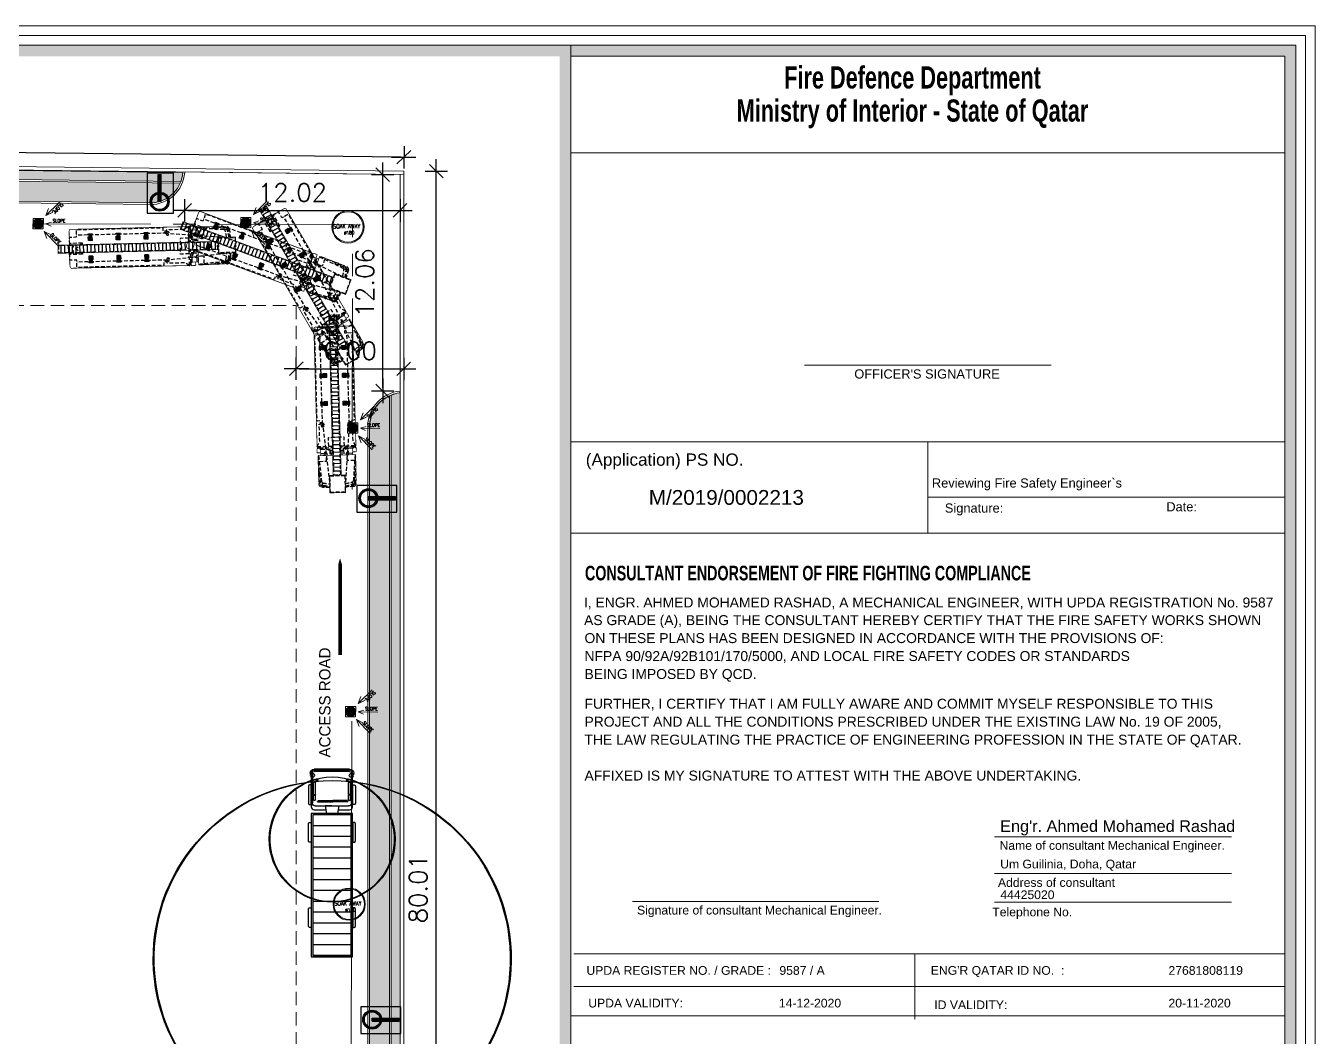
# Model space of a CAD drawing. Header units: inches. Extents: x -68096 to 69834, y -16833 to 17650.
# Drawn here: x 892.5 to 964.4, y 369.7 to 426.1 of the extents above; entities that cross this region are included whole.
import ezdxf
from ezdxf.enums import TextEntityAlignment as Align

# ---------------------------------------------------------------- set-up
doc = ezdxf.new("R2010")
doc.units = ezdxf.units.IN
doc.header["$MEASUREMENT"] = 0
for name, pattern in [('CENTER2', [1.125, 0.75, -0.125, 0.125, -0.125]), ('HIDDEN', [0.375, 0.25, -0.125]), ('X_FEHS_CD$0$HIDDEN', [0.375, 0.25, -0.125])]:
    doc.linetypes.add(name, pattern=pattern)
for name, color, linetype in [('02910CR', 4, 'Continuous'), ('A-TEXT', 3, 'Continuous'), ('DIEN HOA', 111, 'Continuous'), ('Hatch', 8, 'Continuous'), ('LIGHT', 4, 'Continuous'), ('QCD TITLE A', 7, 'Continuous'), ('road lines', 7, 'Continuous'), ('SEC1', 3, 'Continuous'), ('SHEET', 2, 'Continuous'), ('TILES', 1, 'Continuous'), ('W', 7, 'Continuous'), ('WALL2', 2, 'Continuous'), ('WIN', 1, 'Continuous')]:
    doc.layers.add(name, color=color, linetype=linetype)
doc.layers.add('PEN45', color=7, linetype='Continuous', lineweight=50)
doc.styles.add('Browallia', font='')
doc.styles.add('ROMANS', font='romans.shx')
doc.styles.add('SANSSERIFBOLD', font='sasb____.pfb', dxfattribs={"width": 0.7})
doc.styles.add('STYLE6', font='romanc.shx', dxfattribs={"width": 0.6})
doc.styles.add('Title Sheet_A1$0$DCAQ New Title Block for CD-A1_Dar Al Salam$0$ARIAL_2.5', font='arial.ttf', dxfattribs={"height": 2.5})
doc.styles.add('TITLE2', font='arial.ttf')
doc.styles.get('Browallia').set_extended_font_data('BrowalliaUPC')
doc.dimstyles.new('100', dxfattribs={"dimtxt": 0.2, "dimasz": 0.035, "dimexe": 0, "dimexo": 0, "dimgap": 0.1, "dimtad": 1, "dimzin": 0, "dimdsep": 46, "dimtxsty": 'ROMANS', "dimblk": 'J2', "dimblk1": 'J2', "dimblk2": 'J2', "dimsah": 1, "dimcen": 0, "dimse1": 1, "dimse2": 1, "dimclrd": 1, "dimclre": 1, "dimclrt": 6, "dimadec": 0, "dimazin": 0, "dimtfac": 0.9, "dimtix": 1, "dimtmove": 2, "dimatfit": 3, "dimldrblk": 'J2', "dimfxl": 1, "dimtolj": 1, "dimtzin": 0, "dimarcsym": 0})
pattern_1 = [(315, (-377701.33925, 240303.53826), (0.169705627485, 0), [0.36, -0.12]), (45, (-377701.2544, 240303.45341), (0.169705627485, 0), [0.36, -0.12])]
pattern_2 = [(360, (-377701.33925, 240303.53826), (0.0707106781, 0.0707106781), [0.01875, -0.1226713563]), (315, (-377701.33925, 240303.53826), (0.070710678119, 0.070710678119), [0.01875, -0.08125]), (45, (-377701.33925, 240303.53826), (-0.070710678119, 0.070710678119), [0.01875, -0.08125])]

# ---------------------------------------------------------------- blocks, each defined once
blk = doc.blocks.new('rfffff')
at = {"layer": 'W', "linetype": 'ByBlock', "lineweight": 18, "ltscale": 100}
h = blk.add_hatch(dxfattribs=at)
h.set_pattern_fill('LINE', color=256, scale=0.011615, angle=224.30031, style=0)
h.set_pattern_definition([(224.300307, (239663.13444, 378730.593538), (0.025755315, -0.0263921688), [])])
h.paths.add_polyline_path([(239962.26, 378588.355, 1), (239962.253, 378587.792, 1)])
for p, q in [((239962.283, 378589.591), (239962.271, 378588.506)), ((239961.039, 378589.276), (239961.799, 378588.502)), ((239961.8, 378588.501), (239961.62, 378588.894)), ((239961.798, 378588.501), (239961.664, 378588.796)), ((239962.272, 378588.506), (239962.165, 378588.813)), ((239962.272, 378588.506), (239962.4, 378588.79)), ((239962.7, 378588.403), (239962.888, 378588.793)), ((239963.476, 378589.163), (239962.701, 378588.404)), ((239961.8, 378588.501), (239961.414, 378588.655)), ((239961.798, 378588.501), (239961.509, 378588.617)), ((239962.7, 378588.403), (239963.088, 378588.55))]:
    blk.add_line(p, q, dxfattribs=at)
for points in [[(239962.538, 378587.785), (239961.968, 378587.792), (239961.975, 378588.362), (239962.545, 378588.355)], [(239962.534, 378587.789), (239961.972, 378587.796), (239961.979, 378588.358), (239962.541, 378588.351)]]:
    blk.add_lwpolyline(points, close=True, dxfattribs=at)
blk.add_circle((239962.256, 378588.074), 0.281, dxfattribs=at)
at = {"layer": 'W', "linetype": 'ByBlock', "lineweight": 18, "ltscale": 100, "style": 'STYLE6', "width": 0.8}
for rotation, p in [(314.4528, (239961.082, 378589.363)), (89.35267, (239962.184, 378588.879)), (44.35267, (239962.903, 378588.729))]:
    blk.add_text('SLOPE', height=0.1899, rotation=rotation, dxfattribs=at).set_placement(p)
blk = doc.blocks.new('DFGDFGG')
at = {"layer": 'LIGHT', "linetype": 'Continuous'}
for p, q in [((240239.828, 378686.424), (240241.339, 378686.424)), ((240239.828, 378686.246), (240239.828, 378686.424)), ((240239.828, 378686.379), (240241.339, 378686.379)), ((240239.828, 378686.335), (240241.339, 378686.335)), ((240239.828, 378686.29), (240241.339, 378686.29)), ((240239.828, 378686.246), (240241.339, 378686.246)), ((240241.339, 378686.424), (240241.339, 378686.246))]:
    blk.add_line(p, q, dxfattribs=at)
blk.add_lwpolyline([(240241.417, 378685.558), (240241.417, 378687.042), (240239.192, 378687.042), (240239.192, 378685.558)], close=True, dxfattribs=at)
for radius in [0.528, 0.483, 0.439]:
    blk.add_circle((240239.828, 378686.335), radius, dxfattribs=at)
at = {"layer": 'WALL2', "linetype": 'Continuous'}
blk.add_line((240241.109, 378686.424), (240241.109, 378686.246), dxfattribs=at)
blk = doc.blocks.new('J2')
for p, q in [((-4, 0), (0, 0)), ((-2.19, -2.19), (2.15, 2.15)), ((0, 3.53), (0, -3.59)), ((0, 0), (3.82, 0))]:
    blk.add_line(p, q)
blk = doc.blocks.new('*D28')
at = {"color": 1, "lineweight": -2, "transparency": 16777216}
blk.add_line((915.372, 338.136), (915.372, 417.8), dxfattribs=at)
at = {"layer": 'Defpoints', "color": 0, "transparency": 16777216}
for p in [(914.764, 417.975), (915.372, 417.975), (914.764, 337.961)]:
    blk.add_point(p, dxfattribs=at)
at = {"color": 1, "lineweight": -2, "transparency": 16777216, "xscale": 0.175, "yscale": 0.175, "zscale": 0.175}
for p, rotation in [((915.372, 417.975), 90), ((915.372, 337.961), 270)]:
    blk.add_blockref('J2', p, dxfattribs=dict(at, rotation=rotation))
at = {"color": 6, "lineweight": 0, "transparency": 16777216, "insert": (914.372, 377.968), "char_height": 1, "attachment_point": 5, "rotation": 90, "style": 'ROMANS'}
blk.add_mtext('\\A1;80.01', dxfattribs=at)
blk = doc.blocks.new('*D20')
at = {"color": 1, "lineweight": -2, "transparency": 16777216}
blk.add_line((913.402, 418.752), (768.753, 420.45), dxfattribs=at)
at = {"layer": 'Defpoints', "color": 0, "transparency": 16777216}
for p in [(768.578, 420.452), (768.568, 419.678), (913.568, 417.975)]:
    blk.add_point(p, dxfattribs=at)
at = {"color": 1, "lineweight": -2, "transparency": 16777216, "xscale": 0.175, "yscale": 0.175, "zscale": 0.175}
for p, rotation in [((768.578, 420.452), 179.3273782654546), ((913.577, 418.75), 359.3273782654546)]:
    blk.add_blockref('J2', p, dxfattribs=dict(at, rotation=rotation))
at = {"color": 6, "lineweight": 0, "transparency": 16777216, "insert": (841.089, 420.601), "char_height": 1, "attachment_point": 5, "rotation": 359.32738, "style": 'ROMANS'}
blk.add_mtext('\\A1;145.01', dxfattribs=at)
blk = doc.blocks.new('*D34')
at = {"color": 1, "lineweight": -2, "transparency": 16777216}
blk.add_line((912.393, 405.891), (912.393, 417.603), dxfattribs=at)
at = {"layer": 'Defpoints', "color": 0, "transparency": 16777216}
for p in [(912.393, 417.778), (913.368, 417.778), (913.368, 405.716)]:
    blk.add_point(p, dxfattribs=at)
at = {"color": 1, "lineweight": -2, "transparency": 16777216, "xscale": 0.175, "yscale": 0.175, "zscale": 0.175}
for p, rotation in [((912.393, 417.778), 90), ((912.393, 405.716), 270)]:
    blk.add_blockref('J2', p, dxfattribs=dict(at, rotation=rotation))
at = {"color": 6, "lineweight": 0, "transparency": 16777216, "insert": (911.393, 411.747), "char_height": 1, "attachment_point": 5, "rotation": 90, "style": 'ROMANS'}
blk.add_mtext('\\A1;12.06', dxfattribs=at)
blk = doc.blocks.new('*D35')
at = {"color": 1, "lineweight": -2, "transparency": 16777216}
blk.add_line((901.527, 415.784), (913.193, 415.784), dxfattribs=at)
at = {"layer": 'Defpoints', "color": 0, "transparency": 16777216}
for p in [(901.352, 417.893), (913.368, 417.778), (913.368, 415.784)]:
    blk.add_point(p, dxfattribs=at)
at = {"color": 1, "lineweight": -2, "transparency": 16777216, "xscale": 0.175, "yscale": 0.175, "zscale": 0.175, "rotation": 180}
blk.add_blockref('J2', (901.352, 415.784), dxfattribs=at)
at = {"color": 1, "lineweight": -2, "transparency": 16777216, "xscale": 0.175, "yscale": 0.175, "zscale": 0.175}
blk.add_blockref('J2', (913.368, 415.784), dxfattribs=at)
at = {"color": 6, "lineweight": 0, "transparency": 16777216, "insert": (907.36, 416.784), "char_height": 1, "attachment_point": 5, "style": 'ROMANS'}
blk.add_mtext('\\A1;12.02', dxfattribs=at)
blk = doc.blocks.new('*D199')
at = {"color": 1, "lineweight": -2, "transparency": 16777216}
blk.add_line((907.743, 406.955), (913.393, 406.955), dxfattribs=at)
at = {"layer": 'Defpoints', "color": 0, "transparency": 16777216}
for p in [(907.568, 407.012), (913.568, 407.012), (913.568, 406.955)]:
    blk.add_point(p, dxfattribs=at)
at = {"color": 1, "lineweight": -2, "transparency": 16777216, "xscale": 0.175, "yscale": 0.175, "zscale": 0.175, "rotation": 180}
blk.add_blockref('J2', (907.568, 406.955), dxfattribs=at)
at = {"color": 1, "lineweight": -2, "transparency": 16777216, "xscale": 0.175, "yscale": 0.175, "zscale": 0.175}
blk.add_blockref('J2', (913.568, 406.955), dxfattribs=at)
at = {"color": 6, "lineweight": 0, "transparency": 16777216, "insert": (910.568, 407.955), "char_height": 1, "attachment_point": 5, "style": 'ROMANS'}
blk.add_mtext('\\A1;6.00', dxfattribs=at)
blk = doc.blocks.new('X_FEHS_CD$0$Fire truck')
at = {"linetype": 'X_FEHS_CD$0$HIDDEN'}
h = blk.add_hatch(dxfattribs=at)
h.set_pattern_fill('_USER', color=0, scale=0.25, angle=90, style=0, pattern_type=0)
h.set_pattern_definition([(90, (0.8637, -0.04743), (-0.25, 2e-17), [])])
h.paths.add_polyline_path([(1.2, 0.224), (11.764, 0.224), (11.764, -0.241), (1.2, -0.241)])
at = {"color": 0, "linetype": 'X_FEHS_CD$0$HIDDEN'}
for p, q in [((10.174, 0.361), (11.036, -0.378)), ((10.174, -0.378), (11.036, 0.361))]:
    blk.add_line(p, q, dxfattribs=at)
at = {"color": 0, "linetype": 'X_FEHS_CD$0$HIDDEN', "flags": 128}
for points in [[(4.683, 0.892), (0.582, 0.521)], [(3.097, 1.29), (3.393, 1.109), (4.573, 1.109), (4.573, 1.016), (4.793, 1.016), (4.793, 1.24), (10.574, 1.24), (10.574, 0.755), (11.036, 0.755), (11.036, 0.261), (11.036, 0.261)], [(4.683, 1.016), (4.683, 0.892), (10.574, 0.892)], [(5.802, 0.521), (5.802, 0.968)], [(5.802, 0.954), (6.062, 0.954)], [(5.802, 0.892), (6.062, 0.892)], [(6.062, 0.521), (6.062, 0.968)], [(7.655, 0.521), (7.655, 0.968)], [(7.655, 0.954), (7.915, 0.954)], [(7.655, 0.892), (7.915, 0.892)], [(7.915, 0.521), (7.915, 0.968)], [(9.508, 0.521), (9.508, 0.968)], [(9.508, 0.954), (9.768, 0.954)], [(9.508, 0.892), (9.768, 0.892)], [(9.768, 0.521), (9.768, 0.968)], [(3.096, 0.521), (3.679, 0.521), (3.679, 0)], [(5.802, 0.83), (6.062, 0.83)], [(5.802, 0.768), (6.062, 0.768)], [(5.802, 0.707), (6.062, 0.707)], [(5.802, 0.645), (6.062, 0.645)], [(5.802, 0.583), (6.062, 0.583)], [(5.802, 0.521), (6.062, 0.521)], [(7.655, 0.83), (7.915, 0.83)], [(7.655, 0.768), (7.915, 0.768)], [(7.655, 0.707), (7.915, 0.707)], [(7.655, 0.645), (7.915, 0.645)], [(7.655, 0.583), (7.915, 0.583)], [(7.655, 0.521), (7.915, 0.521)], [(9.508, 0.83), (9.768, 0.83)], [(9.508, 0.768), (9.768, 0.768)], [(9.508, 0.707), (9.768, 0.707)], [(9.508, 0.645), (9.768, 0.645)], [(9.508, 0.583), (9.768, 0.583)], [(9.508, 0.521), (9.768, 0.521)], [(4.683, -0.892), (0.582, -0.521)], [(3.096, -0.521), (3.679, -0.521), (3.679, 0)], [(3.097, -1.29), (3.393, -1.109), (4.573, -1.109), (4.573, -1.016), (4.793, -1.016), (4.793, -1.24), (10.574, -1.24), (10.574, -0.755), (11.036, -0.755), (11.036, -0.278), (11.036, -0.278)], [(5.802, -0.521), (5.802, -0.968)], [(5.802, -0.521), (6.062, -0.521)], [(5.802, -0.583), (6.062, -0.583)], [(5.802, -0.645), (6.062, -0.645)], [(5.802, -0.707), (6.062, -0.707)], [(5.802, -0.768), (6.062, -0.768)], [(5.802, -0.83), (6.062, -0.83)], [(6.062, -0.521), (6.062, -0.968)], [(7.655, -0.521), (7.655, -0.968)], [(7.655, -0.521), (7.915, -0.521)], [(7.655, -0.583), (7.915, -0.583)], [(7.655, -0.645), (7.915, -0.645)], [(7.655, -0.707), (7.915, -0.707)], [(7.655, -0.768), (7.915, -0.768)], [(7.655, -0.83), (7.915, -0.83)], [(7.915, -0.521), (7.915, -0.968)], [(9.508, -0.521), (9.508, -0.968)], [(9.508, -0.521), (9.768, -0.521)], [(9.508, -0.583), (9.768, -0.583)], [(9.508, -0.645), (9.768, -0.645)], [(9.508, -0.707), (9.768, -0.707)], [(9.508, -0.768), (9.768, -0.768)], [(9.508, -0.83), (9.768, -0.83)], [(9.768, -0.521), (9.768, -0.968)], [(4.683, -1.016), (4.683, -0.892), (10.574, -0.892)], [(5.802, -0.892), (6.062, -0.892)], [(5.802, -0.954), (6.062, -0.954)], [(7.655, -0.892), (7.915, -0.892)], [(7.655, -0.954), (7.915, -0.954)], [(9.508, -0.892), (9.768, -0.892)], [(9.508, -0.954), (9.768, -0.954)]]:
    blk.add_lwpolyline(points, dxfattribs=at)
at = {"color": 0, "linetype": 'X_FEHS_CD$0$HIDDEN'}
for points in [[(0.648, 1.151), (0.648, 1.242)], [(0.735, 1.161), (0.736, 1.242)], [(0.735, 1.123), (1.397, 1.162)], [(0.735, 1.161), (0.735, 1.123)], [(2.494, 1.211), (0.775, 1.054)], [(1.071, 1.242), (1.071, 1.192)], [(1.397, 1.162), (1.396, 1.215)], [(2.115, 1.176), (2.114, 0.697)], [(2.612, 0.776), (2.613, 1.063)], [(2.919, 1.043), (2.918, 0.224)], [(3.008, 1.131), (3.007, 0.224)], [(3.096, 0.224), (3.097, 1.29)], [(2.114, 0.697), (2.494, 0.697)], [(2.494, 0.776), (2.919, 0.776)], [(2.82, 0.46), (2.494, 0.46)], [(2.494, 0.361), (2.82, 0.361)], [(2.819, 0.224), (2.82, 0.46)], [(2.82, 0.46), (2.918, 0.46)], [(2.113, -0.696), (2.493, -0.696)], [(2.113, -1.175), (2.113, -0.696)], [(2.493, -0.36), (2.819, -0.36)], [(2.819, -0.459), (2.493, -0.459)], [(2.493, -0.775), (2.918, -0.776)], [(2.611, -0.775), (2.611, -1.062)], [(2.819, -0.241), (2.819, -0.459)], [(2.819, -0.459), (2.918, -0.459)], [(2.917, -1.042), (2.918, -0.241)], [(3.006, -1.131), (3.007, -0.241)], [(3.095, -1.29), (3.096, -0.241)], [(0.646, -1.147), (0.646, -1.238)], [(0.734, -1.157), (0.734, -1.12)], [(0.734, -1.12), (1.395, -1.16)], [(0.734, -1.157), (0.734, -1.239)], [(2.492, -1.21), (0.773, -1.051)], [(1.069, -1.239), (1.069, -1.189)], [(1.395, -1.16), (1.394, -1.213)]]:
    blk.add_lwpolyline(points, dxfattribs=at)
at = {"color": 0, "linetype": 'X_FEHS_CD$0$HIDDEN', "const_width": 0.05}
for points in [[(1.071, 1.242), (0.736, 1.242)], [(1.15, 1.252), (2.316, 1.251)], [(2.493, 0.261), (2.494, 1.211)], [(2.494, 1.063), (2.919, 1.062)], [(2.682, 1.3), (2.969, 1.3)], [(2.682, 1.063), (2.682, 1.3)], [(2.969, 1.3), (2.968, 1.211)], [(2.968, 1.211), (3.008, 1.211)], [(3.097, 1.29), (11.001, 1.29)], [(11.036, 1.166), (11.001, 1.29)], [(11.036, -1.166), (11.036, 1.166)], [(2.493, -0.278), (2.492, -1.21)], [(1.069, -1.239), (0.734, -1.239)], [(1.148, -1.248), (2.314, -1.249)], [(2.492, -1.062), (2.917, -1.062)], [(2.68, -1.062), (2.68, -1.299)], [(2.68, -1.299), (2.967, -1.299)], [(2.967, -1.21), (3.006, -1.21)], [(2.967, -1.299), (2.967, -1.21)], [(3.095, -1.29), (10.965, -1.29)], [(11.036, -1.166), (10.965, -1.29)]]:
    blk.add_lwpolyline(points, dxfattribs=at)
at = {"color": 0, "linetype": 'X_FEHS_CD$0$HIDDEN', "const_width": 0.0124, "flags": 128}
for points in [[(4.39, 0.874), (4.613, 0.874)], [(4.501, 0.763), (4.501, 0.985)], [(4.501, -0.763), (4.501, -0.985)], [(4.39, -0.874), (4.613, -0.874)]]:
    blk.add_lwpolyline(points, dxfattribs=at)
at = {"color": 0, "linetype": 'X_FEHS_CD$0$HIDDEN', "const_width": 0.05}
for points in [[(0, -0.521), (1.164, -0.521), (1.164, 0.521), (0, 0.521)], [(1.164, 0.261), (11.8, 0.261), (11.8, -0.278), (1.164, -0.278)]]:
    blk.add_lwpolyline(points, close=True, dxfattribs=at)
at = {"color": 0, "linetype": 'X_FEHS_CD$0$HIDDEN'}
for points in [[(0.026, -0.496), (1.138, -0.496), (1.138, 0.496), (0.026, 0.496)], [(0.029, -0.492), (1.135, -0.492), (1.135, 0.492), (0.029, 0.492)], [(1.2, 0.224), (11.764, 0.224), (11.764, -0.241), (1.2, -0.241)], [(11.036, 0.261), (10.174, 0.261), (10.174, 0.361), (11.036, 0.361)], [(11.036, -0.278), (10.174, -0.278), (10.174, -0.378), (11.036, -0.378)]]:
    blk.add_lwpolyline(points, close=True, dxfattribs=at)
for centre, radius in [((4.501, 0.874), 0.111), ((4.501, 0.874), 0.0944), ((4.501, -0.874), 0.111), ((4.501, -0.874), 0.0944)]:
    blk.add_circle(centre, radius, dxfattribs=at)
at = {"color": 0, "linetype": 'X_FEHS_CD$0$HIDDEN', "extrusion": (0, 0, -1)}
for centre, major_axis, start_param, end_param in [((-49.727, 3.808), (-13.737, 48.274), 1.902532, 1.913567), ((0.628, 0.989), (-0.122, 0.222), -0.726459, 0.579542), ((118.443, -7.992), (8.773, 118.019), 4.710188, 4.714035), ((2.971, 0.222), (-2.542, 0.225), 0.029639, 0.191488), ((0.769, 0.844), (0.187, 0.302), 4.53675, 5.159843), ((0.596, 0.952), (-0.074, 0.0373), -0.790429, 2.39371), ((2.272, -13.428), (-14.443, 2.563), 1.279373, 1.406278), ((14.858, -1.839), (2.845, 14.176), 4.678313, 4.710215), ((0.761, 0.97), (-0.0647, 0.056), -0.648201, 1.014838), ((1.183, 1.198), (0.0489, 0.0385), 3.769228, 4.821044), ((2.326, 1.121), (0.13, 0.001), 4.64476, 5.111207), ((2.44, 1.176), (-0.0594, 0.025), 1.095471, 2.17631), ((2.44, 1.176), (-0.0594, 0.025), 1.095471, 2.17631), ((2.44, 1.176), (-0.0594, 0.025), 1.095471, 2.17631), ((3.026, 1.027), (-0.0746, 0.0783), -0.666611, 0.588623), ((3.026, 1.027), (-0.0746, 0.0783), -0.666611, 0.588623), ((3.134, 1.165), (-0.007, 0.13), 4.507272, 6.048659), ((2.558, 0.729), (-0.0829, 0.0612), 2.920929, 4.743902), ((2.577, 0.707), (-0.0158, 0.0763), 0.683209, 2.032691), ((1.908, 0.919), (0.311, 0.972), 1.401859, 1.727943), ((-49.733, -3.726), (-3.409, 50.075), 1.574873, 1.585823), ((118.455, 7.813), (117.754, 11.804), 3.167205, 3.171017), ((2.971, -0.221), (2.16, 1.36), 3.425396, 3.585623), ((14.861, 1.821), (-2.398, 14.259), 4.684637, 4.716268), ((2.556, -0.728), (0.0631, 0.0816), -1.323864, 0.499109), ((2.575, -0.706), (0.012, 0.077), 1.160382, 2.509864), ((1.907, -0.917), (-0.281, 0.981), 1.384315, 1.710399), ((0.627, -0.985), (-0.171, 0.187), 3.807371, 5.113372), ((0.767, -0.841), (-0.248, 0.254), 4.486279, 5.109372), ((0.595, -0.948), (-0.04, 0.0725), 2.357448, 5.541588), ((2.293, 13.429), (-14.635, 1.003), 4.634422, 4.761327), ((0.76, -0.966), (0.0714, 0.0473), 1.999381, 3.66242), ((1.181, -1.196), (0.0613, 0.0108), 2.30464, 3.356456), ((2.324, -1.12), (-0.013, 0.129), 2.850252, 3.3167), ((2.438, -1.175), (0.0505, 0.04), 1.238417, 2.319255), ((3.024, -1.027), (-0.034, 0.103), 3.636101, 4.891335), ((3.132, -1.165), (0.0974, 0.0864), 2.585096, 4.126482)]:
    blk.add_ellipse(centre, major_axis=major_axis, ratio=1, start_param=start_param, end_param=end_param, dxfattribs=at)
blk = doc.blocks.new('A$C732426BF')
at = {"color": 30, "xscale": 0.8399739415633742, "yscale": 0.8399739415633742, "zscale": 0.8399739415633742}
for p, rotation in [((-2.326, 3.088), 331.0943686984638), ((-9.631, 2.101), 359.7768592942085), ((1.816, 2.959), 291.6624033645501), ((4.309, -3.265), 270)]:
    blk.add_blockref('X_FEHS_CD$0$Fire truck', p, dxfattribs=dict(at, rotation=rotation))
blk = doc.blocks.new('CONTAINER')
at = {"layer": '02910CR'}
for p, q in [((-5561, -987), (-5561, 987)), ((-5436, -987), (-5436, 987)), ((-5334, 1214), (-5200, 1191)), ((-5334, 1089), (-3674, 1089)), ((-5175, 1183), (-5098, 1150)), ((-4962, 890), (-4926, 876)), ((-4852, 958), (-4828, 924)), ((-4166, 917), (-4817, 917)), ((-4189, 1035), (-4797, 1035)), ((-4175, 1024), (-4153, 935)), ((-4120, 1020), (-4107, 929)), ((-3873, 1035), (-4106, 1035)), ((-3843, 917), (-4093, 917)), ((-3830, 927), (-3816, 967)), ((-3807, 765), (-3807, -43)), ((-3767, 813), (-3800, 781)), ((-3748, 805), (-3748, -43)), ((-3514, 929), (-3514, -929)), ((4820, 1068), (4820, -1068)), ((-3807, -852), (-3807, -43)), ((-3748, -892), (-3748, -43)), ((-3674, -1089), (-5334, -1089)), ((-5334, -1214), (-5200, -1191)), ((-5175, -1183), (-5098, -1150)), ((-4962, -921), (-4926, -906)), ((-4852, -958), (-4828, -924)), ((-4166, -917), (-4817, -917)), ((-4189, -1035), (-4797, -1035)), ((-4175, -1024), (-4153, -935)), ((-4120, -1020), (-4107, -929)), ((-3873, -1035), (-4106, -1035)), ((-3843, -917), (-4093, -917)), ((-3830, -927), (-3816, -967)), ((-3767, -900), (-3800, -868))]:
    blk.add_line(p, q, dxfattribs=at)
at = {"layer": '02910CR', "color": 124}
for p, q in [((-3015, 1068), (4820, 1068)), ((-3015, -1068), (-3015, 1068)), ((-2412, -1068), (-2412, 1068)), ((-1809, -1068), (-1809, 1068)), ((-1206, -1068), (-1206, 1068)), ((-603, -1068), (-603, 1068)), ((0, -1068), (0, 1068)), ((603, -1068), (603, 1068)), ((1206, -1068), (1206, 1068)), ((1809, -1068), (1809, 1068)), ((2412, -1068), (2412, 1068)), ((3015, -1068), (3015, 1068)), ((3618, -1068), (3618, 1068)), ((4221, -1068), (4221, 1068)), ((4824, -1068), (4824, 1068)), ((4820, -1068), (-3015, -1068))]:
    blk.add_line(p, q, dxfattribs=at)
at = {"layer": '02910CR'}
for points in [[(-5497, -987), (-5497, 987, -0.414214), (-5334, 1150), (-3460, 1150, -0.414214), (-3297, 987), (-3297, 343, -0.414214)], [(-3297, -343), (-3297, -987, -0.414214), (-3460, -1150), (-5334, -1150, -0.414214), (-5497, -987)]]:
    blk.add_lwpolyline(points, format="xyb", dxfattribs=at)
for points in [[(-4680, 1162), (-4680, 1245, -0.414214), (-4616, 1309), (-3652, 1309, -0.414214), (-3589, 1245), (-3589, 1162)], [(-1495, 1162), (-1495, 1245, 0.414214), (-1559, 1309), (-2523, 1309, 0.414214), (-2587, 1245), (-2587, 1162)], [(3256, 1162), (3256, 1245, 0.414214), (3192, 1309), (2228, 1309, 0.414214), (2164, 1245), (2164, 1162)], [(-4680, -1162), (-4680, -1245, 0.414214), (-4616, -1309), (-3652, -1309, 0.414214), (-3589, -1245), (-3589, -1162)], [(-1495, -1162), (-1495, -1245, -0.414214), (-1559, -1309), (-2523, -1309, -0.414214), (-2587, -1245), (-2587, -1162)], [(3256, -1162), (3256, -1245, -0.414214), (3192, -1309), (2228, -1309, -0.414214), (2164, -1245), (2164, -1162)]]:
    blk.add_lwpolyline(points, format="xyb", close=True, dxfattribs=at)
blk.add_lwpolyline([(-3097, 1150), (4903, 1150), (4903, -1150), (-3097, -1150)], close=True, dxfattribs=at)
for points in [[(-3514, 0), (-3514, 383), (-3097, 305)], [(-3514, 0), (-3514, -383), (-3097, -305)]]:
    blk.add_lwpolyline(points, dxfattribs=at)
for centre, radius, start, end in [((-5334, 987), 227, 90, 180), ((-5334, 987), 102, 90, 180), ((-5219, 1081), 111, 66.71707, 80.13418), ((-1644, 11), 3484, 165.89193, 180.42573), ((-4979, 849), 44.8, 67.62651, 165.89193), ((5019, 11), 9952, 175.27445, 180.14905), ((-4943, 834), 44.8, 355.27445, 67.62651), ((-4811, 987), 50.1, 72.86047, 215.86073), ((-4817, 931), 14.1, 214.31398, 270), ((-4189, 1021), 14.1, 10.81399, 90), ((-4166, 931), 14.1, 270, 14.43917), ((-4106, 1021), 14.1, 90, 186.04724), ((-4093, 931), 14.1, 188.12711, 270), ((-3873, 977), 58.4, 349.93417, 90), ((-3843, 931), 14.1, 270, 340.32814), ((-3785, 765), 21.5, 133.97926, 180), ((-3759, 805), 10.9, 0, 133.97926), ((-3674, 929), 160, 0, 90), ((-1644, -41), 3484, 179.57427, 194.10807), ((5019, -41), 9952, 179.85095, 184.72555), ((-5334, -987), 227, 180, 270), ((-5334, -987), 102, 180, 270), ((-5219, -1081), 111, 279.86582, 293.28293), ((-4979, -880), 44.8, 194.10807, 292.37349), ((-4943, -865), 44.8, 292.37349, 4.72555), ((-4811, -987), 50.1, 144.13927, 287.13953), ((-4817, -931), 14.1, 90, 145.68602), ((-4189, -1021), 14.1, 270, 349.18601), ((-4166, -931), 14.1, 345.56083, 90), ((-4106, -1021), 14.1, 173.95276, 270), ((-4093, -931), 14.1, 90, 171.87289), ((-3873, -977), 58.4, 270, 10.06583), ((-3843, -931), 14.1, 19.67186, 90), ((-3785, -852), 21.5, 180, 226.02074), ((-3759, -892), 10.9, 226.02074, 0), ((-3674, -929), 160, 270, 360)]:
    blk.add_arc(centre, radius, start, end, dxfattribs=at)
blk = doc.blocks.new('A$C60917B04')
at = {"layer": 'DIEN HOA', "xscale": 0.5000000237487257, "yscale": 0.4999999946448952, "zscale": 0.5}
blk.add_blockref('CONTAINER', (2781, 654), dxfattribs=at)

msp = doc.modelspace()

# ---------------------------------------------------------------- hatches: boundary and pattern name
at = {"layer": 'Hatch', "linetype": 'ByBlock', "lineweight": 0, "ltscale": 0.4, "true_color": 0x636466}
h = msp.add_hatch(dxfattribs=at)
h.set_pattern_fill('AR-HBONE', color=251, scale=0.03, angle=-90, style=0)
h.set_pattern_definition(pattern_1)
h.paths.add_polyline_path([(769.26972, 418.96825), (901.14217, 417.39423), (901.21534, 417.64506), (901.25184, 417.90215), (768.76845, 419.47543), (768.7659, 407.87277), (769.27104, 407.87266)])
h = msp.add_hatch(dxfattribs=at)
h.set_pattern_fill('AR-HBONE', color=251, scale=0.03, angle=-90, style=0)
h.set_pattern_definition(pattern_1)
h.paths.add_polyline_path([(913.3682, 350.2743), (913.30247, 350.28238), (913.1496, 350.31021), (912.99547, 350.35162), (912.86694, 350.39705), (912.86694, 405.49255), (912.97658, 405.53194), (913.06871, 405.55937), (913.19654, 405.58929), (913.31529, 405.60897), (913.3682, 405.61529)])
at = {"layer": 'SEC1', "lineweight": 0, "true_color": 0x636466}
h = msp.add_hatch(dxfattribs=at)
h.set_pattern_fill('GRASS', color=251, scale=0.1, angle=-90, style=0)
h.set_pattern_definition(pattern_2)
h.paths.add_polyline_path([(774.63607, 417.74467), (899.55224, 416.20802), (899.78865, 416.23941), (900.10343, 416.33244), (900.36912, 416.46363), (900.7195, 416.7366), (900.94492, 417.0098), (901.10175, 417.29446), (769.36996, 418.86682), (769.36996, 418.22427), (774.63607, 418.22402)])
h = msp.add_hatch(dxfattribs=at)
h.set_pattern_fill('GRASS', color=251, scale=0.1, angle=-90, style=0)
h.set_pattern_definition(pattern_2)
h.paths.add_polyline_path([(912.7667, 350.43988), (912.64465, 350.5012), (912.51856, 350.57728), (912.3578, 350.69533), (912.18191, 350.85859), (912.04605, 351.01819), (911.92996, 351.18914), (911.80303, 351.43944), (911.73851, 351.61818), (911.69164, 351.80434), (911.67083, 351.93081), (911.65765, 352.07311), (911.65765, 403.81648), (911.68452, 404.04801), (911.78455, 404.40469), (911.90396, 404.65627), (912.04966, 404.87625), (912.25594, 405.1047), (912.54732, 405.33054), (912.7667, 405.44971)])
at = {"layer": 'WIN', "linetype": 'Continuous', "lineweight": 0}
h = msp.add_hatch(color=86, dxfattribs=at)
h.paths.add_polyline_path([(753.52048, 424.99869), (753.52048, 276.80128), (963.30992, 276.80128), (963.30992, 424.99869)])
h.paths.add_polyline_path([(922.89008, 424.37321), (922.89008, 277.45635), (962.68444, 277.45635), (962.68444, 424.37321)], flags=16)
h.paths.add_polyline_path([(922.26459, 277.45635), (754.14633, 277.45635), (754.14633, 424.37321), (922.26459, 424.37321)], flags=16)
h = msp.add_hatch(color=7, dxfattribs=at)
h.paths.add_polyline_path([(753.52048, 424.99869), (753.52048, 276.80128), (963.30992, 276.80128), (963.30992, 424.99869)])
h.paths.add_polyline_path([(922.89008, 424.37321), (922.89008, 277.45635), (962.68444, 277.45635), (962.68444, 424.37321)], flags=16)
h.paths.add_polyline_path([(922.26459, 277.45635), (754.14633, 277.45635), (754.14633, 424.37321), (922.26459, 424.37321)], flags=16)

# ---------------------------------------------------------------- linework, layer by layer
at = {"color": 251, "linetype": 'HIDDEN', "lineweight": 0, "ltscale": 3, "true_color": 0x636466}
msp.add_line((854.5082, 410.47368), (907.5682, 410.47368), dxfattribs=at)
at = {"color": 251, "lineweight": 0, "true_color": 0x636466}
for points in [[(913.5682, 417.97549), (913.5682, 337.9705), (768.56845, 339.6728), (768.56845, 419.67779), (913.5682, 417.97549)], [(769.26972, 403.87266), (769.26972, 418.96825), (901.14217, 417.39423), (901.21534, 417.64506), (901.25184, 417.90215), (768.76845, 419.47543), (768.75767, 370.57171)], [(768.76845, 369.61773), (768.76845, 419.47543), (913.3682, 417.77783), (913.3682, 338.17286), (768.76845, 339.87047), (768.76845, 362.11773)], [(768.96845, 419.47543), (913.5682, 417.77783), (913.5682, 338.17286), (768.96845, 339.87047), (768.96845, 362.11773)], [(769.26972, 403.87266), (769.26972, 418.96825), (901.14217, 417.39423)], [(769.36996, 418.22441), (769.36996, 418.86682), (901.10175, 417.29446)], [(769.36996, 418.22441), (769.36996, 418.86682), (901.10175, 417.29446), (900.94492, 417.0098), (900.7195, 416.7366), (900.36912, 416.46363), (900.10343, 416.33244), (899.78865, 416.23941), (899.55224, 416.20802), (774.63607, 417.74467), (774.63607, 418.22417)], [(774.63607, 418.22417), (774.63607, 417.74467), (899.55224, 416.20802)], [(774.63607, 418.22414), (774.63607, 417.64325), (899.44086, 416.10459)], [(913.3682, 350.2743), (913.30247, 350.28238), (913.1496, 350.31021), (912.99547, 350.35162), (912.86694, 350.39705), (912.86694, 405.49255), (912.97658, 405.53194), (913.06871, 405.55937), (913.19654, 405.58929), (913.31529, 405.60897), (913.3682, 405.61529), (913.3682, 350.2743)], [(912.86694, 405.49255), (912.86694, 350.39705)], [(912.7667, 350.43988), (912.64465, 350.5012), (912.51856, 350.57728), (912.3578, 350.69533), (912.18191, 350.85859), (912.04605, 351.01819), (911.92996, 351.18914), (911.80303, 351.43944), (911.73851, 351.61818), (911.69164, 351.80434), (911.67083, 351.93081), (911.65765, 352.07311), (911.65765, 403.81648), (911.68452, 404.04801), (911.78455, 404.40469), (911.90396, 404.65627), (912.04966, 404.87625), (912.25594, 405.1047), (912.54732, 405.33054), (912.7667, 405.44971), (912.7667, 350.43988)], [(912.7667, 405.44971), (912.7667, 350.43988)], [(911.55741, 403.92545), (911.55741, 352.07429)], [(911.65765, 403.81648), (911.65765, 352.07311)]]:
    msp.add_lwpolyline(points, dxfattribs=at)
at = {"color": 251, "linetype": 'HIDDEN', "lineweight": 0, "ltscale": 3, "true_color": 0x636466}
msp.add_lwpolyline([(907.5682, 410.47368), (907.5682, 347.11592)], dxfattribs=at)
at = {"color": 251, "lineweight": 0, "true_color": 0x636466}
msp.add_lwpolyline([(910.0145, 396.39797, 0, 1.64236, 0), (910.0145, 393.57765, 0.2, 0.2, 0), (910.0145, 390.99168, 0.2, 0.2, 0)], format="xyseb", dxfattribs=at)
for centre, radius, start, end in [((899.43418, 418.02693), 1.92215, 269.5722486, 356.0067567), ((899.43069, 418.02957), 1.8256, 273.8175014, 355.9978847), ((913.56613, 403.71658), 2.00924, 95.6532395, 178.6964077), ((913.56859, 403.71201), 1.9138, 96.0102522, 176.8708487)]:
    msp.add_arc(centre, radius, start, end, dxfattribs=at)
at = {"layer": 'PEN45', "lineweight": 0}
msp.add_lwpolyline([(753.52048, 424.99869), (922.89008, 424.99869), (922.89008, 277.49458), (753.52048, 277.49458)], close=True, dxfattribs=at)
at = {"layer": 'SHEET', "color": 0, "lineweight": 0}
for p, q in [((946.49628, 378.82316), (959.71192, 378.82316)), ((926.31721, 377.25152), (940.04993, 377.25152)), ((946.50738, 377.21923), (959.72302, 377.21923))]:
    msp.add_line(p, q, dxfattribs=at)
at = {"layer": 'TILES', "color": 251, "linetype": 'CENTER2', "lineweight": 0, "ltscale": 10, "true_color": 0x636466}
for points in [[(910.71597, 414.29694), (910.71597, 414.98083), (893.4678, 415.04164)], [(910.69668, 403.36762), (910.71597, 414.29694)], [(910.69113, 400.22493), (910.69185, 400.62941)], [(910.63525, 368.55957), (910.66978, 388.12542)]]:
    msp.add_lwpolyline(points, dxfattribs=at)
at = {"layer": 'W', "color": 251, "linetype": 'ByBlock', "lineweight": 0, "ltscale": 100, "true_color": 0x636466}
for centre, radius in [((910.45409, 414.86197), 0.9), ((910.45409, 414.86197), 0.84846), ((910.5233, 377.1119), 0.9), ((910.5233, 377.1119), 0.84846)]:
    msp.add_circle(centre, radius, dxfattribs=at)
at = {"layer": 'WIN', "color": 7, "linetype": 'Continuous', "lineweight": 0}
for p, q in [((962.68444, 418.99399), (922.89008, 418.99399)), ((935.91843, 407.15734), (949.65608, 407.15734)), ((962.68444, 402.89174), (922.89008, 402.89174)), ((942.78726, 402.89174), (942.78726, 397.78987)), ((942.78726, 399.80134), (962.68444, 399.80134)), ((946.49998, 380.85798), (959.71562, 380.85798))]:
    msp.add_line(p, q, dxfattribs=at)
at = {"layer": 'WIN', "color": 0, "linetype": 'Continuous', "lineweight": 0}
for p, q in [((923.04013, 374.3381), (962.68444, 374.3381)), ((942.05294, 374.3381), (942.05294, 370.69838)), ((923.04013, 372.51824), (962.68444, 372.51824))]:
    msp.add_line(p, q, dxfattribs=at)
at = {"layer": 'WIN', "color": 7, "linetype": 'Continuous', "lineweight": 0}
for points in [[(752.44464, 275.72544), (964.38576, 275.72544), (964.38576, 426.07453), (752.44464, 426.07453)], [(752.44464, 275.72544), (964.38576, 275.72544), (964.38576, 426.07453), (752.44464, 426.07453)], [(752.98256, 276.26336), (963.84784, 276.26336), (963.84784, 425.53661), (752.98256, 425.53661)], [(752.98256, 276.26336), (963.84784, 276.26336), (963.84784, 425.53661), (752.98256, 425.53661)], [(753.52048, 276.80128), (963.30992, 276.80128), (963.30992, 424.99869), (753.52048, 424.99869)], [(753.52048, 276.80128), (963.30992, 276.80128), (963.30992, 424.99869), (753.52048, 424.99869)], [(962.68444, 424.37321), (922.89008, 424.37321), (922.89008, 277.45635), (962.68444, 277.45635)], [(962.68444, 424.37321), (922.89008, 424.37321), (922.89008, 277.45635), (962.68444, 277.45635)]]:
    msp.add_lwpolyline(points, close=True, dxfattribs=at)
for points in [[(922.89008, 397.78987), (962.68444, 397.78987)], [(922.89008, 370.89379), (962.68444, 370.89379)]]:
    msp.add_lwpolyline(points, dxfattribs=at)

# ---------------------------------------------------------------- block references
at = {"color": 251, "lineweight": 0, "true_color": 0x636466}
for name, p, rotation in [('DFGDFGG', (379586.29424, -239823.55514), 89.99999999999997), ('rfffff', (-377683.31857, 240377.36192), 270), ('rfffff', (-377694.89073, 240377.30152), 270), ('rfffff', (-377677.35083, 240365.90879), 270), ('rfffff', (-377677.47285, 240350.09757), 270)]:
    msp.add_blockref(name, p, dxfattribs=dict(at, rotation=rotation))
for p in [(-239328.23278, -378286.59269), (-239328.02012, -378315.65945)]:
    msp.add_blockref('DFGDFGG', p, dxfattribs=at)
at = {"layer": 'DIEN HOA', "color": 251, "lineweight": 0, "true_color": 0x636466, "xscale": -0.002, "yscale": 0.002, "zscale": 0.002, "rotation": 90}
msp.add_blockref('A$C60917B04', (910.86939, 384.63654), dxfattribs=at)
at = {"layer": 'road lines', "color": 251, "linetype": 'Continuous', "lineweight": 0, "true_color": 0x636466, "xscale": -1, "rotation": 271.3452434689971}
msp.add_blockref('A$C732426BF', (907.56246, 409.62681), dxfattribs=at)

# ---------------------------------------------------------------- texts
at = {"layer": 'A-TEXT', "color": 251, "linetype": 'ByBlock', "lineweight": 0, "true_color": 0x636466, "style": 'Browallia'}
msp.add_text('ACCESS ROAD', height=0.6298343, rotation=90, dxfattribs=at).set_placement((909.47933, 388.3518), align=Align.CENTER)
at = {"layer": 'QCD TITLE A', "color": 1, "lineweight": 0, "style": 'Title Sheet_A1$0$DCAQ New Title Block for CD-A1_Dar Al Salam$0$ARIAL_2.5'}
msp.add_text('M/2019/0002213', height=0.8247001, dxfattribs=at).set_placement((927.22882, 399.37157))
at = {"layer": 'SHEET', "color": 0, "lineweight": 0, "style": 'SANSSERIFBOLD', "width": 0.7}
msp.add_text('CONSULTANT ENDORSEMENT OF FIRE FIGHTING COMPLIANCE', height=0.814283, dxfattribs=at).set_placement((923.67077, 395.16))
at = {"layer": 'W', "color": 251, "linetype": 'ByBlock', "lineweight": 0, "ltscale": 100, "true_color": 0x636466, "style": 'STYLE6', "width": 0.8}
for s, height, rotation, p in [('SOAK AWAY', 0.226352, 0.2810172, (909.62927, 414.78245)), (' %%C180 ', 0.191075, 3.7549964, (910.12318, 414.41472)), ('SOAK AWAY', 0.226352, 0.2810172, (909.69848, 377.03237)), (' %%C180 ', 0.191075, 3.7549964, (910.19239, 376.66465))]:
    msp.add_text(s, height=height, rotation=rotation, dxfattribs=at).set_placement(p)
at = {"layer": 'WIN', "color": 7, "linetype": 'Continuous', "lineweight": 0, "style": 'SANSSERIFBOLD', "width": 0.7}
for s, p in [('Fire Defence Department', (941.93198, 422.57901)), ('Ministry of Interior - State of Qatar', (941.93198, 420.73275))]:
    msp.add_text(s, height=1.2361746, dxfattribs=at).set_placement(p, align=Align.CENTER)
at = {"layer": 'WIN', "color": 7, "linetype": 'Continuous', "lineweight": 0, "style": 'TITLE2'}
for s, height, p in [("OFFICER'S SIGNATURE", 0.5112836, (942.7427, 406.41234)), ('Name of consultant Mechanical Engineer.', 0.4857194, (953.06494, 380.14129)), ('Address of consultant', 0.4857194, (949.95961, 378.07382)), ('Signature of consultant Mechanical Engineer.', 0.4857194, (933.39925, 376.53483)), ('Telephone No.', 0.4857194, (948.60886, 376.43354))]:
    msp.add_text(s, height=height, dxfattribs=at).set_placement(p, align=Align.CENTER)
for s, height, p in [('(Application) PS NO. ', 0.6820993, (923.71607, 401.55116)), ('Reviewing Fire Safety Engineer`s', 0.5112836, (943.01454, 400.33278)), ('I, ENGR. AHMED MOHAMED RASHAD, A MECHANICAL ENGINEER, WITH UPDA REGISTRATION No. 9587', 0.5540352, (923.61223, 393.64977)), ('AS GRADE (A), BEING THE CONSULTANT HEREBY CERTIFY THAT THE FIRE SAFETY WORKS SHOWN ', 0.5540352, (923.61938, 392.66648)), ('ON THESE PLANS HAS BEEN DESIGNED IN ACCORDANCE WITH THE PROVISIONS OF: ', 0.5540352, (923.64352, 391.66511)), ('NFPA 90/92A/92B101/170/5000, AND LOCAL FIRE SAFETY CODES OR STANDARDS', 0.5540352, (923.64352, 390.66417)), ('BEING IMPOSED BY QCD. ', 0.5540352, (923.64352, 389.66322)), ('FURTHER, I CERTIFY THAT I AM FULLY AWARE AND COMMIT MYSELF RESPONSIBLE TO THIS ', 0.5540352, (923.64352, 388.00666)), ('PROJECT AND ALL THE CONDITIONS PRESCRIBED UNDER THE EXISTING LAW No. 19 OF 2005, ', 0.5540352, (923.64352, 387.00572)), ('THE LAW REGULATING THE PRACTICE OF ENGINEERING PROFESSION IN THE STATE OF QATAR.', 0.5540352, (923.64352, 386.00478)), ('AFFIXED IS MY SIGNATURE TO ATTEST WITH THE ABOVE UNDERTAKING.', 0.5540352, (923.64352, 384.00289)), ("Eng'r. Ahmed Mohamed Rashad", 0.6479944, (946.81966, 381.14021)), ('Um Guilinia, Doha, Qatar', 0.4857194, (946.81966, 379.10539)), ('44425020', 0.485719, (946.83076, 377.3942)), ('UPDA REGISTER NO. / GRADE :', 0.4857194, (923.75223, 373.17317)), ('9587 / A', 0.485719, (934.51122, 373.17317)), ("ENG'R QATAR ID NO.  :", 0.4857194, (942.95225, 373.17491)), ('27681808119', 0.4857194, (956.2044, 373.17317)), ('UPDA VALIDITY:', 0.4857194, (923.85478, 371.35331)), ('14-12-2020', 0.485719, (934.4819, 371.35331)), ('ID VALIDITY:', 0.4857194, (943.14805, 371.25908)), ('20-11-2020', 0.485719, (956.2044, 371.35331))]:
    msp.add_text(s, height=height, dxfattribs=at).set_placement(p)
for s, p in [('Signature:', (945.36417, 399.12894)), ('Date:', (956.93756, 399.26073))]:
    msp.add_text(s, height=0.511284, dxfattribs=at).set_placement(p, align=Align.MIDDLE)

# ---------------------------------------------------------------- dimensions: what is measured, and where the dimension line sits
at = {"color": 251, "lineweight": 0, "true_color": 0x636466}
dim = msp.add_aligned_dim(p1=(913.5682, 417.97549), p2=(768.56845, 419.67779), distance=-0.77408, dimstyle='100', override={"dimscale": 5, "dimfxl": 0}, dxfattribs=at)
dim.commit()
dim.dimension.update_dxf_attribs({"geometry": '*D20', "text_midpoint": (841.08916, 420.6006)})
dim = msp.add_linear_dim(base=(912.39263, 417.77783), p1=(913.3682, 405.71605), p2=(913.3682, 417.77783), angle=90, dimstyle='100', override={"dimscale": 5, "dimfxl": 0}, dxfattribs=at)
dim.commit()
dim.dimension.update_dxf_attribs({"geometry": '*D34', "text_midpoint": (911.39263, 411.74694)})
at = {"color": 0, "lineweight": 0}
dim = msp.add_aligned_dim(p1=(914.76431, 337.9605), p2=(914.76431, 417.97549), distance=-0.60732, dimstyle='100', override={"dimscale": 5, "dimfxl": 0}, dxfattribs=at)
dim.commit()
dim.dimension.update_dxf_attribs({"geometry": '*D28', "text_midpoint": (914.37163, 377.968)})
at = {"color": 251, "lineweight": 0, "true_color": 0x636466}
for base, p1, p2, picture, middle in [((913.3682, 415.784), (901.35167, 417.89307), (913.3682, 417.77783), '*D35', (907.35994, 416.784)), ((913.5682, 406.95525), (907.5682, 407.01236), (913.5682, 407.01236), '*D199', (910.5682, 407.95525))]:
    dim = msp.add_linear_dim(base=base, p1=p1, p2=p2, dimstyle='100', override={"dimscale": 5, "dimfxl": 0}, dxfattribs=at)
    dim.commit()
    dim.dimension.update_dxf_attribs({"geometry": picture, "text_midpoint": middle})

doc.saveas('drawing.dxf')
